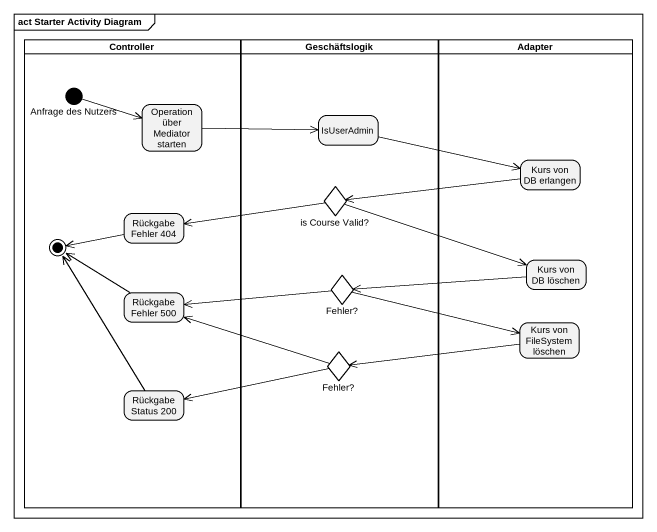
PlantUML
@startuml
mainframe act Starter Activity Diagram
hide empty description
state Controller <<partition>> {
  state "Anfrage des Nutzers" as Anfrage_des_Nutzers <<start>>
  state "Operation über Mediator starten" as Operation_über_Mediator
  state "Rückgabe Fehler 404" as Rückgabe_Fehler_404
  state "Rückgabe Fehler 500" as Rückgabe_Fehler_500
  state "Rückgabe Status 200" as Rückgabe_Status_200
  Rückgabe_Fehler_404 -left-> [*]
  Rückgabe_Fehler_500 -up-> [*]
  Rückgabe_Status_200 -up-> [*]
}
state Geschäftslogik <<partition>> {
  state IsUserAdmin
  state "is Course Valid?" as is_Course_Valid <<choice>>
  state "Fehler?" as Fehler <<choice>>
  state "Fehler?" as Fehler_2 <<choice>>
}
state Adapter <<partition>> {
  state "Kurs von DB erlangen" as Kurs_von_DB_erlangen
  state "Kurs von DB löschen" as Kurs_von_DB_löschen
  state "Kurs von FileSystem löschen" as Kurs_von_FileSystem_löschen
}
Anfrage_des_Nutzers -right-> Operation_über_Mediator
Operation_über_Mediator -right-> IsUserAdmin
IsUserAdmin -right-> Kurs_von_DB_erlangen
Kurs_von_DB_erlangen -left-> is_Course_Valid
is_Course_Valid -left-> Rückgabe_Fehler_404
is_Course_Valid -right-> Kurs_von_DB_löschen
Fehler -left-> Rückgabe_Fehler_500
Fehler -right-> Kurs_von_FileSystem_löschen
Kurs_von_DB_löschen -left-> Fehler
Kurs_von_FileSystem_löschen -left-> Fehler_2
Fehler_2 -left-> Rückgabe_Fehler_500
Fehler_2 -left-> Rückgabe_Status_200
@enduml
